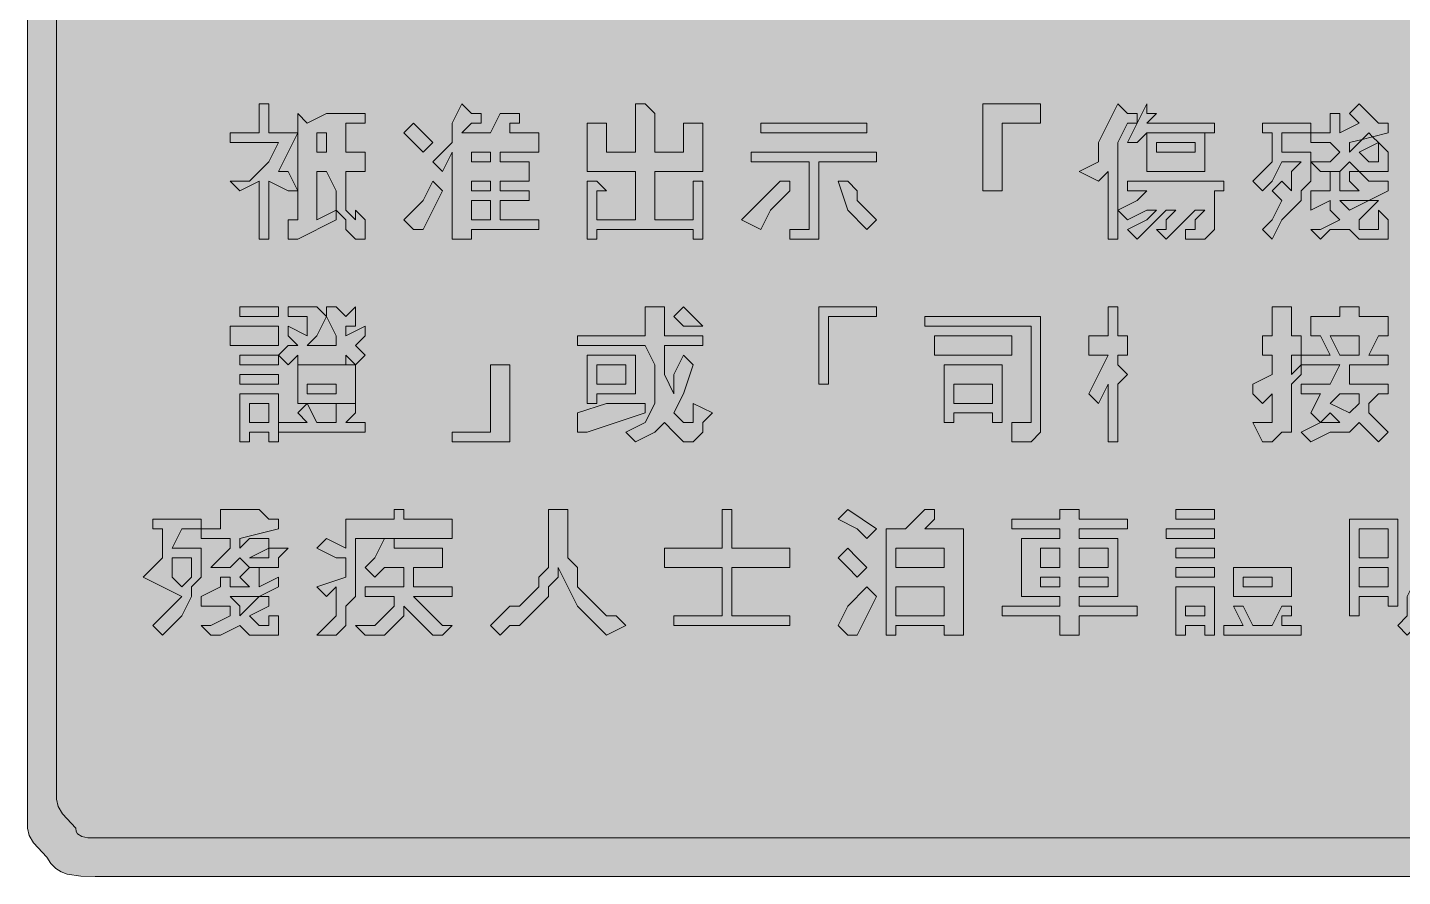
# Model space of a CAD drawing. Header units: metres. Extents: x 123 to 445, y 10 to 260.
# Drawn here: x 122.5 to 293.5, y 10.1 to 115.6 of the extents above; entities that cross this region are included whole.
import ezdxf

# ---------------------------------------------------------------- set-up
doc = ezdxf.new("R2010")
doc.units = ezdxf.units.M
doc.layers.add('FILL_BLACK_000000', color=7, linetype='Continuous', true_color=0x000000)
doc.layers.add('FILL_WHITE_FFFFFF', color=7, linetype='Continuous', true_color=0xffffff)

msp = doc.modelspace()

# ---------------------------------------------------------------- hatches: boundary and pattern name
at = {"layer": 'FILL_BLACK_000000', "true_color": 0x000000}
h = msp.add_hatch(color=7, dxfattribs=at)
h.dxf.hatch_style = 1
h.paths.add_polyline_path([(439.35, 259.68), (440.25, 258.97), (441.15, 258.48), (442.05, 257.99), (442.95, 257.28), (443.66, 256.38), (444.15, 255.48), (444.64, 254.58), (445.35, 253.68), (445.35, 250.08), (445.35, 19.68), (445.31, 17.88), (445.05, 16.08), (444.76, 15.18), (444.34, 14.28), (443.74, 13.38), (442.95, 12.48), (442.05, 11.77), (441.15, 11.28), (440.25, 10.79), (439.35, 10.08), (435.75, 10.08), (130.95, 10.08), (129.17, 10.12), (127.5, 10.38), (126.74, 10.67), (126.06, 11.09), (125.45, 11.69), (124.95, 12.48), (123.3, 14.28), (122.76, 15.18), (122.55, 16.08), (122.55, 19.68), (122.55, 250.08), (122.59, 251.88), (122.85, 253.68), (123.14, 254.58), (123.56, 255.48), (124.16, 256.38), (124.95, 257.28), (125.83, 257.99), (126.6, 258.48), (127.14, 258.97), (127.3, 259.28), (127.35, 259.68), (130.95, 259.68), (435.75, 259.68), (439.35, 259.68)])
h.paths.add_polyline_path([(129.19, 254.64), (128.38, 254.31), (127.65, 253.83), (127.04, 253.18), (126.56, 252.35), (126.26, 251.32), (126.15, 250.08), (126.15, 19.68), (126.36, 18.78), (126.9, 17.88), (128.55, 16.08), (128.6, 15.68), (128.76, 15.39), (129.3, 15.03), (130.07, 14.9), (130.95, 14.88), (435.75, 14.88), (436.65, 14.9), (437.55, 15.03), (438.45, 15.39), (439.35, 16.08), (440.04, 16.98), (440.4, 17.88), (440.53, 18.78), (440.55, 19.68), (440.55, 250.08), (440.55, 252.48), (440.4, 253.08), (440.04, 253.49), (439.75, 253.63), (439.35, 253.68), (438.45, 254.37), (437.55, 254.73), (436.65, 254.86), (435.75, 254.88), (130.95, 254.88), (130.05, 254.82), (129.19, 254.64)], flags=16)
h = msp.add_hatch(color=7, dxfattribs=at)
h.dxf.hatch_style = 1
h.paths.add_polyline_path([(147.75, 102.48), (151.35, 102.48), (151.35, 106.08), (152.55, 106.08), (152.55, 104.88), (152.55, 102.48), (154.95, 102.48), (156.15, 102.48), (154.95, 100.08), (153.75, 97.68), (154.95, 97.68), (156.15, 95.28), (154.95, 95.28), (152.55, 96.48), (152.55, 89.28), (151.35, 89.28), (151.35, 96.48), (148.95, 95.28), (147.75, 96.48), (150.15, 96.48), (151.35, 97.68), (152.55, 98.88), (153.75, 101.28), (147.75, 101.28), (147.75, 102.48)])
h = msp.add_hatch(color=7, dxfattribs=at)
h.dxf.hatch_style = 1
h.paths.add_polyline_path([(176.55, 106.08), (177.75, 104.88), (178.95, 104.88), (178.95, 103.68), (177.75, 103.68), (176.55, 102.48), (180.15, 102.48), (181.35, 104.88), (182.55, 104.88), (183.75, 104.88), (183.75, 103.68), (182.55, 103.68), (182.55, 102.48), (186.15, 102.48), (186.15, 100.08), (181.35, 100.08), (181.35, 98.88), (184.95, 98.88), (184.95, 96.48), (181.35, 96.48), (181.35, 95.28), (184.95, 95.28), (184.95, 94.08), (181.35, 94.08), (181.35, 91.68), (186.15, 91.68), (186.15, 90.48), (177.75, 90.48), (177.75, 89.28), (175.35, 89.28), (175.35, 100.08), (174.15, 97.68), (172.95, 98.88), (174.15, 100.08), (175.35, 101.28), (175.35, 103.68), (176.55, 106.08)])
h.paths.add_polyline_path([(177.75, 95.28), (180.15, 95.28), (180.15, 96.48), (177.75, 96.48), (177.75, 95.28)], flags=16)
h.paths.add_polyline_path([(177.75, 100.08), (177.75, 98.88), (180.15, 98.88), (180.15, 100.08), (177.75, 100.08)], flags=16)
h.paths.add_polyline_path([(180.15, 94.08), (177.75, 94.08), (177.75, 91.68), (180.15, 91.68), (180.15, 94.08)], flags=16)
h = msp.add_hatch(color=7, dxfattribs=at)
h.dxf.hatch_style = 1
h.paths.add_polyline_path([(194.55, 103.68), (194.55, 100.08), (198.15, 100.08), (198.15, 106.08), (199.35, 106.08), (200.55, 104.88), (200.55, 100.08), (204.15, 100.08), (204.15, 103.68), (205.35, 103.68), (206.55, 103.68), (206.55, 97.68), (204.15, 97.68), (200.55, 97.68), (200.55, 91.68), (205.35, 91.68), (205.35, 96.48), (206.55, 96.48), (206.55, 95.28), (206.55, 89.28), (205.35, 89.28), (205.35, 90.48), (193.35, 90.48), (193.35, 89.28), (192.15, 89.28), (192.15, 96.48), (193.35, 96.48), (194.55, 95.28), (193.35, 95.28), (193.35, 91.68), (198.15, 91.68), (198.15, 97.68), (194.55, 97.68), (192.15, 97.68), (192.15, 103.68), (193.35, 103.68), (194.55, 103.68)])
h = msp.add_hatch(color=7, dxfattribs=at)
h.dxf.hatch_style = 1
h.paths.add_polyline_path([(243.75, 95.28), (241.35, 95.28), (241.35, 106.08), (248.55, 106.08), (248.55, 103.68), (243.75, 103.68), (243.75, 95.28)])
h = msp.add_hatch(color=7, dxfattribs=at)
h.dxf.hatch_style = 1
h.paths.add_polyline_path([(255.75, 98.88), (255.75, 101.28), (256.95, 103.68), (258.15, 106.08), (259.35, 104.88), (260.55, 104.88), (260.55, 103.68), (259.35, 103.68), (258.15, 101.28), (258.15, 89.28), (256.95, 89.28), (256.95, 97.68), (255.75, 96.48), (253.35, 97.68), (255.75, 98.88)])
h = msp.add_hatch(color=7, dxfattribs=at)
h.dxf.hatch_style = 1
h.paths.add_polyline_path([(260.55, 103.68), (261.75, 106.08), (261.75, 104.88), (262.95, 104.88), (261.75, 103.68), (270.15, 103.68), (270.15, 102.48), (261.75, 102.48), (260.55, 101.28), (259.35, 101.28), (260.55, 103.68)])
h = msp.add_hatch(color=7, dxfattribs=at)
h.dxf.hatch_style = 1
h.paths.add_polyline_path([(291.75, 98.88), (291.75, 97.68), (290.55, 97.68), (289.35, 97.68), (288.15, 97.68), (286.95, 98.88), (285.75, 97.68), (283.35, 97.68), (282.15, 98.88), (284.55, 98.88), (285.75, 100.08), (284.55, 101.28), (282.15, 101.28), (282.15, 102.48), (284.55, 102.48), (284.55, 103.68), (284.55, 104.88), (285.75, 104.88), (285.75, 103.68), (285.75, 102.48), (288.15, 103.68), (286.95, 104.88), (288.15, 106.08), (289.35, 104.88), (290.55, 103.68), (291.75, 103.68), (291.75, 102.48), (289.83, 102), (290.55, 101.28), (291.75, 100.08), (291.75, 98.88)])
h.paths.add_polyline_path([(289.35, 102.48), (288.55, 101.68), (289.83, 102), (289.35, 102.48)], flags=16)
h.paths.add_polyline_path([(286.95, 101.28), (286.95, 100.08), (288.15, 101.28), (288.55, 101.68), (286.95, 101.28)], flags=16)
h.paths.add_polyline_path([(288.15, 100.08), (289.35, 98.88), (290.55, 98.88), (290.55, 100.08), (290.55, 101.28), (288.15, 100.08)], flags=16)
h = msp.add_hatch(color=7, dxfattribs=at)
h.dxf.hatch_style = 1
h.paths.add_polyline_path([(154.95, 89.28), (154.95, 90.48), (154.95, 91.68), (156.15, 91.68), (156.15, 104.88), (157.35, 103.68), (159.75, 104.88), (163.35, 104.88), (164.55, 104.88), (164.55, 103.68), (163.35, 103.68), (162.15, 103.68), (162.15, 100.08), (164.55, 100.08), (164.55, 97.68), (162.15, 97.68), (162.15, 96.48), (162.15, 95.28), (162.15, 92.88), (163.35, 91.68), (163.35, 92.88), (164.55, 91.68), (164.55, 90.48), (164.55, 89.28), (163.35, 89.28), (162.15, 90.48), (162.15, 91.68), (160.95, 92.88), (160.95, 91.68), (156.15, 89.28), (154.95, 89.28)])
h.paths.add_polyline_path([(160.95, 95.28), (159.75, 97.68), (158.55, 97.68), (158.55, 91.68), (160.95, 92.88), (160.95, 95.28)], flags=16)
h.paths.add_polyline_path([(159.75, 102.48), (158.55, 102.48), (158.55, 100.08), (159.75, 100.08), (159.75, 102.48)], flags=16)
h = msp.add_hatch(color=7, dxfattribs=at)
h.dxf.hatch_style = 1
h.paths.add_polyline_path([(170.55, 101.28), (169.35, 102.48), (170.55, 103.68), (171.75, 102.48), (172.95, 101.28), (171.75, 100.08), (170.55, 101.28)])
h = msp.add_hatch(color=7, dxfattribs=at)
h.dxf.hatch_style = 1
h.paths.add_polyline_path([(226.95, 103.68), (226.95, 102.48), (213.75, 102.48), (213.75, 103.68), (226.95, 103.68)])
h = msp.add_hatch(color=7, dxfattribs=at)
h.dxf.hatch_style = 1
h.paths.add_polyline_path([(282.15, 103.68), (282.15, 102.48), (278.55, 102.48), (278.55, 100.08), (282.15, 100.08), (282.15, 98.88), (282.15, 96.48), (280.95, 95.28), (280.95, 94.08), (278.55, 91.68), (277.35, 89.28), (276.15, 90.48), (277.35, 91.68), (278.55, 94.08), (277.35, 95.28), (278.55, 96.48), (279.75, 95.28), (279.75, 97.68), (280.95, 98.88), (278.55, 98.88), (277.35, 96.48), (276.15, 95.28), (274.95, 96.48), (276.15, 97.68), (277.35, 98.88), (277.35, 101.28), (277.35, 102.48), (276.15, 102.48), (276.15, 103.68), (282.15, 103.68)])
h = msp.add_hatch(color=7, dxfattribs=at)
h.dxf.hatch_style = 1
h.paths.add_polyline_path([(268.95, 97.68), (261.75, 97.68), (261.75, 102.48), (268.95, 102.48), (268.95, 97.68)])
h.paths.add_polyline_path([(267.75, 101.28), (262.95, 101.28), (262.95, 100.08), (267.75, 100.08), (267.75, 101.28)], flags=16)
h = msp.add_hatch(color=7, dxfattribs=at)
h.dxf.hatch_style = 1
h.paths.add_polyline_path([(228.15, 100.08), (228.15, 98.88), (220.95, 98.88), (220.95, 91.68), (220.95, 90.48), (220.95, 89.28), (219.75, 89.28), (218.55, 89.28), (217.35, 89.28), (217.35, 90.48), (218.55, 90.48), (219.75, 90.48), (219.75, 91.68), (219.75, 98.88), (212.55, 98.88), (212.55, 100.08), (228.15, 100.08)])
h = msp.add_hatch(color=7, dxfattribs=at)
h.dxf.hatch_style = 1
h.paths.add_polyline_path([(288.15, 91.68), (288.15, 90.48), (289.35, 90.48), (290.55, 90.48), (290.55, 91.68), (290.55, 92.88), (291.75, 91.68), (291.75, 90.48), (291.75, 89.28), (290.55, 89.28), (289.35, 89.28), (288.15, 89.28), (286.95, 90.48), (284.55, 90.48), (283.35, 89.28), (282.15, 90.48), (283.35, 90.48), (285.75, 91.68), (284.55, 92.88), (284.55, 94.08), (282.15, 92.88), (282.15, 95.28), (284.55, 95.28), (284.55, 97.68), (285.75, 97.68), (285.75, 96.48), (285.75, 95.28), (288.15, 95.28), (286.95, 96.48), (286.95, 97.68), (288.15, 97.68), (289.35, 96.48), (291.75, 96.48), (291.75, 95.28), (289.35, 94.08), (290.55, 94.08), (288.15, 91.68)])
h.paths.add_polyline_path([(285.75, 94.08), (286.95, 92.88), (289.35, 94.08), (285.75, 94.08)], flags=16)
h = msp.add_hatch(color=7, dxfattribs=at)
h.dxf.hatch_style = 1
h.paths.add_polyline_path([(171.75, 94.08), (172.95, 96.48), (174.15, 95.28), (172.95, 92.88), (171.75, 90.48), (170.55, 90.48), (169.35, 91.68), (171.75, 94.08)])
h = msp.add_hatch(color=7, dxfattribs=at)
h.dxf.hatch_style = 1
h.paths.add_polyline_path([(217.35, 95.28), (214.95, 92.88), (213.75, 90.48), (211.35, 91.68), (212.55, 92.88), (213.75, 94.08), (214.95, 95.28), (216.15, 96.48), (217.35, 96.48), (217.35, 95.28)])
h = msp.add_hatch(color=7, dxfattribs=at)
h.dxf.hatch_style = 1
h.paths.add_polyline_path([(225.75, 95.28), (225.75, 94.08), (226.95, 92.88), (228.15, 91.68), (226.95, 90.48), (224.55, 92.88), (223.35, 96.48), (224.55, 96.48), (225.75, 95.28)])
h = msp.add_hatch(color=7, dxfattribs=at)
h.dxf.hatch_style = 1
h.paths.add_polyline_path([(270.15, 90.48), (268.95, 89.28), (267.75, 89.28), (266.55, 89.28), (266.55, 90.48), (267.75, 90.48), (267.75, 91.68), (268.95, 92.88), (267.75, 92.88), (266.55, 91.68), (265.35, 90.48), (264.15, 89.28), (262.95, 90.48), (264.15, 90.48), (264.15, 91.68), (265.35, 92.88), (264.15, 92.88), (262.95, 91.68), (261.75, 90.48), (260.55, 89.28), (259.35, 90.48), (261.75, 91.68), (262.95, 92.88), (261.75, 92.88), (259.35, 91.68), (258.15, 92.88), (260.55, 94.08), (261.75, 95.28), (259.35, 95.28), (259.35, 96.48), (271.35, 96.48), (271.35, 95.28), (270.15, 95.28), (270.15, 91.68), (270.15, 90.48)])
h = msp.add_hatch(color=7, dxfattribs=at)
h.dxf.hatch_style = 1
h.paths.add_polyline_path([(153.75, 80.88), (153.75, 79.68), (148.95, 79.68), (148.95, 80.88), (153.75, 80.88)])
h = msp.add_hatch(color=7, dxfattribs=at)
h.dxf.hatch_style = 1
h.paths.add_polyline_path([(160.95, 80.88), (162.15, 79.68), (163.35, 80.88), (163.35, 79.68), (163.35, 78.48), (162.15, 78.48), (162.15, 77.28), (164.55, 78.48), (164.55, 77.28), (163.35, 76.08), (164.55, 74.88), (163.35, 73.68), (162.15, 74.88), (162.15, 73.68), (156.15, 73.68), (156.15, 74.88), (154.95, 73.68), (153.75, 74.88), (154.95, 76.08), (156.15, 76.08), (154.95, 77.28), (154.95, 78.48), (157.35, 77.28), (157.35, 79.68), (154.95, 79.68), (154.95, 80.88), (158.55, 80.88), (159.75, 79.68), (159.75, 80.88), (160.95, 80.88)])
h.paths.add_polyline_path([(158.55, 77.28), (157.35, 76.08), (160.95, 76.08), (160.95, 77.28), (159.75, 79.68), (158.55, 77.28)], flags=16)
h = msp.add_hatch(color=7, dxfattribs=at)
h.dxf.hatch_style = 1
h.paths.add_polyline_path([(202.95, 67.68), (204.15, 66.48), (205.35, 66.48), (205.35, 67.68), (205.35, 68.88), (207.75, 67.68), (206.55, 66.48), (206.55, 65.28), (205.35, 64.08), (204.15, 64.08), (202.95, 65.28), (201.75, 66.48), (200.55, 65.28), (198.15, 64.08), (196.95, 65.28), (199.35, 66.48), (200.55, 68.88), (200.55, 70.08), (200.55, 71.28), (200.55, 73.68), (199.35, 76.08), (190.95, 76.08), (190.95, 77.28), (199.35, 77.28), (199.35, 80.88), (201.75, 80.88), (201.75, 79.68), (201.75, 77.28), (206.55, 77.28), (206.55, 76.08), (201.75, 76.08), (201.75, 72.48), (202.95, 70.08), (202.95, 72.48), (204.15, 74.88), (205.35, 73.68), (204.15, 70.08), (202.95, 67.68)])
h = msp.add_hatch(color=7, dxfattribs=at)
h.dxf.hatch_style = 1
h.paths.add_polyline_path([(205.35, 79.68), (206.55, 78.48), (205.35, 78.48), (204.15, 78.48), (202.95, 79.68), (204.15, 80.88), (205.35, 79.68)])
h = msp.add_hatch(color=7, dxfattribs=at)
h.dxf.hatch_style = 1
h.paths.add_polyline_path([(222.15, 71.28), (220.95, 71.28), (220.95, 80.88), (228.15, 80.88), (228.15, 79.68), (222.15, 79.68), (222.15, 71.28)])
h = msp.add_hatch(color=7, dxfattribs=at)
h.dxf.hatch_style = 1
h.paths.add_polyline_path([(256.95, 64.08), (256.95, 71.28), (255.75, 68.88), (254.55, 70.08), (255.75, 72.48), (256.95, 74.88), (254.55, 74.88), (254.55, 77.28), (256.95, 77.28), (256.95, 80.88), (258.15, 80.88), (258.15, 79.68), (258.15, 77.28), (259.35, 77.28), (259.35, 74.88), (258.15, 74.88), (258.15, 73.68), (259.35, 72.48), (258.15, 71.28), (258.15, 64.08), (256.95, 64.08)])
h = msp.add_hatch(color=7, dxfattribs=at)
h.dxf.hatch_style = 1
h.paths.add_polyline_path([(277.35, 77.28), (277.35, 80.88), (278.55, 80.88), (279.75, 80.88), (279.75, 79.68), (279.75, 77.28), (280.95, 77.28), (280.95, 74.88), (279.75, 74.88), (279.75, 72.48), (280.95, 73.68), (280.95, 72.48), (279.75, 71.28), (279.75, 66.48), (279.75, 65.28), (278.55, 65.28), (277.35, 64.08), (276.15, 64.08), (274.95, 66.48), (276.15, 66.48), (277.35, 66.48), (277.35, 70.08), (276.15, 68.88), (274.95, 70.08), (274.95, 71.28), (277.35, 72.48), (277.35, 74.88), (276.15, 74.88), (276.15, 77.28), (277.35, 77.28)])
h = msp.add_hatch(color=7, dxfattribs=at)
h.dxf.hatch_style = 1
h.paths.add_polyline_path([(284.55, 71.28), (285.75, 73.68), (280.95, 73.68), (280.95, 74.88), (284.55, 74.88), (283.35, 77.28), (282.15, 77.28), (282.15, 79.68), (285.75, 79.68), (285.75, 80.88), (288.15, 80.88), (288.15, 79.68), (291.75, 79.68), (291.75, 77.28), (290.55, 77.28), (289.35, 74.88), (291.75, 74.88), (291.75, 73.68), (286.95, 73.68), (286.95, 72.48), (286.95, 71.28), (291.75, 71.28), (291.75, 70.08), (290.55, 70.08), (289.35, 68.88), (289.35, 67.68), (290.55, 66.48), (291.75, 65.28), (290.55, 64.08), (289.35, 65.28), (288.15, 66.48), (286.95, 65.28), (285.75, 65.28), (284.55, 65.28), (282.15, 64.08), (280.95, 65.28), (283.35, 66.48), (282.15, 67.68), (283.35, 70.08), (280.95, 70.08), (280.95, 71.28), (284.55, 71.28)])
h.paths.add_polyline_path([(285.75, 66.48), (284.55, 67.68), (283.35, 66.48), (285.75, 66.48)], flags=16)
h.paths.add_polyline_path([(288.15, 70.08), (285.75, 70.08), (284.55, 68.88), (286.95, 67.68), (288.15, 68.88), (288.15, 70.08)], flags=16)
h.paths.add_polyline_path([(284.55, 77.28), (285.75, 74.88), (288.15, 74.88), (288.15, 77.28), (284.55, 77.28)], flags=16)
h = msp.add_hatch(color=7, dxfattribs=at)
h.dxf.hatch_style = 1
h.paths.add_polyline_path([(248.55, 79.68), (248.55, 66.48), (248.55, 65.28), (247.35, 64.08), (246.15, 64.08), (244.95, 64.08), (244.95, 66.48), (246.15, 66.48), (247.35, 66.48), (247.35, 67.68), (247.35, 78.48), (234.15, 78.48), (234.15, 79.68), (248.55, 79.68)])
h = msp.add_hatch(color=7, dxfattribs=at)
h.dxf.hatch_style = 1
h.paths.add_polyline_path([(153.75, 78.48), (153.75, 76.08), (147.75, 76.08), (147.75, 78.48), (153.75, 78.48)])
h = msp.add_hatch(color=7, dxfattribs=at)
h.dxf.hatch_style = 1
h.paths.add_polyline_path([(244.95, 77.28), (244.95, 74.88), (235.35, 74.88), (235.35, 77.28), (244.95, 77.28)])
h = msp.add_hatch(color=7, dxfattribs=at)
h.dxf.hatch_style = 1
h.paths.add_polyline_path([(153.75, 74.88), (153.75, 73.68), (148.95, 73.68), (148.95, 74.88), (153.75, 74.88)])
h = msp.add_hatch(color=7, dxfattribs=at)
h.dxf.hatch_style = 1
h.paths.add_polyline_path([(163.35, 68.88), (156.15, 68.88), (156.15, 73.68), (163.35, 73.68), (163.35, 68.88)])
h.paths.add_polyline_path([(160.95, 71.28), (157.35, 71.28), (157.35, 70.08), (160.95, 70.08), (160.95, 71.28)], flags=16)
h = msp.add_hatch(color=7, dxfattribs=at)
h.dxf.hatch_style = 1
h.paths.add_polyline_path([(182.55, 73.68), (182.55, 64.08), (175.35, 64.08), (175.35, 65.28), (180.15, 65.28), (180.15, 73.68), (182.55, 73.68)])
h = msp.add_hatch(color=7, dxfattribs=at)
h.dxf.hatch_style = 1
h.paths.add_polyline_path([(198.15, 70.08), (193.35, 70.08), (193.35, 68.88), (192.15, 68.88), (192.15, 74.88), (198.15, 74.88), (198.15, 70.08)])
h.paths.add_polyline_path([(196.95, 73.68), (193.35, 73.68), (193.35, 71.28), (196.95, 71.28), (196.95, 73.68)], flags=16)
h = msp.add_hatch(color=7, dxfattribs=at)
h.dxf.hatch_style = 1
h.paths.add_polyline_path([(243.75, 66.48), (242.55, 66.48), (242.55, 67.68), (237.75, 67.68), (237.75, 66.48), (236.55, 66.48), (236.55, 73.68), (243.75, 73.68), (243.75, 66.48)])
h.paths.add_polyline_path([(242.55, 71.28), (237.75, 71.28), (237.75, 68.88), (242.55, 68.88), (242.55, 71.28)], flags=16)
h = msp.add_hatch(color=7, dxfattribs=at)
h.dxf.hatch_style = 1
h.paths.add_polyline_path([(153.75, 72.48), (153.75, 71.28), (148.95, 71.28), (148.95, 72.48), (153.75, 72.48)])
h = msp.add_hatch(color=7, dxfattribs=at)
h.dxf.hatch_style = 1
h.paths.add_polyline_path([(153.75, 64.08), (152.55, 64.08), (152.55, 65.28), (150.15, 65.28), (150.15, 64.08), (148.95, 64.08), (148.95, 70.08), (153.75, 70.08), (153.75, 64.08)])
h.paths.add_polyline_path([(152.55, 68.88), (150.15, 68.88), (150.15, 66.48), (152.55, 66.48), (152.55, 68.88)], flags=16)
h = msp.add_hatch(color=7, dxfattribs=at)
h.dxf.hatch_style = 1
h.paths.add_polyline_path([(158.55, 66.48), (160.95, 66.48), (160.95, 68.88), (163.35, 68.88), (163.35, 67.68), (162.15, 66.48), (164.55, 66.48), (164.55, 65.28), (153.75, 65.28), (153.75, 66.48), (157.35, 66.48), (156.15, 67.68), (157.35, 68.88), (158.55, 66.48)])
h = msp.add_hatch(color=7, dxfattribs=at)
h.dxf.hatch_style = 1
h.paths.add_polyline_path([(194.55, 68.88), (199.35, 68.88), (199.35, 67.68), (192.15, 65.28), (190.95, 65.28), (190.95, 66.48), (190.95, 67.68), (194.55, 68.88)])
h = msp.add_hatch(color=7, dxfattribs=at)
h.dxf.hatch_style = 1
h.paths.add_polyline_path([(153.75, 48.48), (152.55, 48.48), (151.35, 48.48), (150.15, 48.48), (148.95, 49.68), (147.75, 48.48), (145.35, 48.48), (146.55, 49.68), (147.75, 50.88), (147.75, 52.08), (144.15, 52.08), (144.15, 53.28), (146.55, 53.28), (146.55, 54.48), (146.55, 55.68), (147.75, 55.68), (148.95, 55.68), (150.15, 55.68), (151.35, 55.68), (152.55, 54.48), (153.75, 54.48), (153.75, 53.28), (148.95, 52.08), (148.95, 50.88), (150.15, 52.08), (151.35, 52.08), (152.55, 52.08), (152.55, 50.88), (154.95, 50.88), (153.75, 49.68), (153.75, 48.48)])
h.paths.add_polyline_path([(150.15, 49.68), (152.55, 49.68), (152.55, 50.88), (150.15, 49.68)], flags=16)
h = msp.add_hatch(color=7, dxfattribs=at)
h.dxf.hatch_style = 1
h.paths.add_polyline_path([(175.35, 54.48), (175.35, 52.08), (163.35, 52.08), (163.35, 47.28), (163.35, 44.88), (162.15, 43.68), (162.15, 41.28), (160.95, 40.08), (158.55, 40.08), (159.75, 41.28), (160.95, 42.48), (160.95, 43.68), (160.95, 46.08), (159.75, 44.88), (158.55, 46.08), (162.15, 47.28), (162.15, 49.68), (160.95, 49.68), (158.55, 50.88), (159.75, 52.08), (162.15, 50.88), (162.15, 54.48), (168.15, 54.48), (168.15, 55.68), (169.35, 55.68), (169.35, 54.48), (175.35, 54.48)])
h = msp.add_hatch(color=7, dxfattribs=at)
h.dxf.hatch_style = 1
h.paths.add_polyline_path([(189.75, 54.48), (189.75, 53.28), (189.75, 50.88), (189.75, 49.68), (190.95, 48.48), (190.95, 46.08), (192.15, 44.88), (193.35, 43.68), (194.55, 42.48), (195.75, 42.48), (196.95, 41.28), (194.55, 40.08), (193.35, 41.28), (190.95, 43.68), (189.75, 46.08), (188.55, 48.48), (188.55, 47.28), (187.35, 46.08), (187.35, 44.88), (186.15, 43.68), (184.95, 42.48), (183.75, 41.28), (182.55, 41.28), (181.35, 40.08), (180.15, 41.28), (181.35, 42.48), (182.55, 43.68), (183.75, 43.68), (184.95, 44.88), (186.15, 46.08), (186.15, 47.28), (187.35, 48.48), (187.35, 49.68), (187.35, 52.08), (187.35, 55.68), (189.75, 55.68), (189.75, 54.48)])
h = msp.add_hatch(color=7, dxfattribs=at)
h.dxf.hatch_style = 1
h.paths.add_polyline_path([(217.35, 50.88), (217.35, 48.48), (210.15, 48.48), (210.15, 42.48), (217.35, 42.48), (217.35, 41.28), (202.95, 41.28), (202.95, 42.48), (208.95, 42.48), (208.95, 48.48), (201.75, 48.48), (201.75, 50.88), (208.95, 50.88), (208.95, 55.68), (210.15, 55.68), (210.15, 50.88), (217.35, 50.88)])
h = msp.add_hatch(color=7, dxfattribs=at)
h.dxf.hatch_style = 1
h.paths.add_polyline_path([(228.15, 53.28), (226.95, 52.08), (225.75, 53.28), (223.35, 54.48), (224.55, 55.68), (228.15, 53.28)])
h = msp.add_hatch(color=7, dxfattribs=at)
h.dxf.hatch_style = 1
h.paths.add_polyline_path([(235.35, 54.48), (234.15, 53.28), (238.95, 53.28), (238.95, 40.08), (236.55, 40.08), (236.55, 41.28), (230.55, 41.28), (230.55, 40.08), (229.35, 40.08), (229.35, 53.28), (231.75, 53.28), (234.15, 55.68), (235.35, 55.68), (235.35, 54.48)])
h.paths.add_polyline_path([(230.55, 50.88), (230.55, 48.48), (236.55, 48.48), (236.55, 50.88), (230.55, 50.88)], flags=16)
h.paths.add_polyline_path([(236.55, 46.08), (230.55, 46.08), (230.55, 42.48), (236.55, 42.48), (236.55, 46.08)], flags=16)
h = msp.add_hatch(color=7, dxfattribs=at)
h.dxf.hatch_style = 1
h.paths.add_polyline_path([(259.35, 54.48), (259.35, 53.28), (253.35, 53.28), (253.35, 52.08), (258.15, 52.08), (258.15, 44.88), (253.35, 44.88), (253.35, 43.68), (260.55, 43.68), (260.55, 42.48), (253.35, 42.48), (253.35, 40.08), (250.95, 40.08), (250.95, 42.48), (243.75, 42.48), (243.75, 43.68), (250.95, 43.68), (250.95, 44.88), (246.15, 44.88), (246.15, 52.08), (250.95, 52.08), (250.95, 53.28), (244.95, 53.28), (244.95, 54.48), (250.95, 54.48), (250.95, 55.68), (253.35, 55.68), (253.35, 54.48), (259.35, 54.48)])
h.paths.add_polyline_path([(250.95, 48.48), (250.95, 50.88), (248.55, 50.88), (248.55, 48.48), (250.95, 48.48)], flags=16)
h.paths.add_polyline_path([(248.55, 46.08), (250.95, 46.08), (250.95, 47.28), (248.55, 47.28), (248.55, 46.08)], flags=16)
h.paths.add_polyline_path([(253.35, 50.88), (253.35, 48.48), (256.95, 48.48), (256.95, 50.88), (253.35, 50.88)], flags=16)
h.paths.add_polyline_path([(256.95, 47.28), (253.35, 47.28), (253.35, 46.08), (256.95, 46.08), (256.95, 47.28)], flags=16)
h = msp.add_hatch(color=7, dxfattribs=at)
h.dxf.hatch_style = 1
h.paths.add_polyline_path([(270.15, 55.68), (270.15, 54.48), (265.35, 54.48), (265.35, 55.68), (270.15, 55.68)])
h = msp.add_hatch(color=7, dxfattribs=at)
h.dxf.hatch_style = 1
h.paths.add_polyline_path([(302.55, 41.28), (302.55, 40.08), (301.35, 40.08), (300.15, 40.08), (298.95, 40.08), (297.75, 41.28), (300.15, 41.28), (300.15, 42.48), (300.15, 44.88), (296.55, 44.88), (296.55, 43.68), (295.35, 42.48), (295.35, 41.28), (294.15, 40.08), (292.95, 41.28), (294.15, 42.48), (294.15, 43.68), (294.15, 44.88), (295.35, 47.28), (295.35, 55.68), (302.55, 55.68), (302.55, 42.48), (302.55, 41.28)])
h.paths.add_polyline_path([(296.55, 54.48), (296.55, 50.88), (300.15, 50.88), (300.15, 54.48), (296.55, 54.48)], flags=16)
h.paths.add_polyline_path([(300.15, 49.68), (296.55, 49.68), (296.55, 46.08), (300.15, 46.08), (300.15, 49.68)], flags=16)
h = msp.add_hatch(color=7, dxfattribs=at)
h.dxf.hatch_style = 1
h.paths.add_polyline_path([(138.15, 48.48), (139.35, 49.68), (139.35, 50.88), (139.35, 53.28), (138.15, 53.28), (138.15, 54.48), (144.15, 54.48), (144.15, 53.28), (141.75, 53.28), (140.55, 50.88), (144.15, 50.88), (144.15, 48.48), (144.15, 47.28), (142.95, 46.08), (142.95, 44.88), (141.75, 42.48), (139.35, 40.08), (138.15, 41.28), (139.35, 42.48), (141.75, 44.88), (139.35, 46.08), (136.95, 47.28), (138.15, 48.48)])
h.paths.add_polyline_path([(142.95, 47.28), (142.95, 49.68), (140.55, 49.68), (140.55, 47.28), (141.75, 46.08), (142.95, 47.28)], flags=16)
h = msp.add_hatch(color=7, dxfattribs=at)
h.dxf.hatch_style = 1
h.paths.add_polyline_path([(270.15, 53.28), (270.15, 52.08), (264.15, 52.08), (264.15, 53.28), (270.15, 53.28)])
h = msp.add_hatch(color=7, dxfattribs=at)
h.dxf.hatch_style = 1
h.paths.add_polyline_path([(291.75, 43.68), (291.75, 44.88), (288.15, 44.88), (288.15, 42.48), (286.95, 42.48), (286.95, 54.48), (292.95, 54.48), (292.95, 43.68), (291.75, 43.68)])
h.paths.add_polyline_path([(288.15, 53.28), (288.15, 49.68), (291.75, 49.68), (291.75, 53.28), (288.15, 53.28)], flags=16)
h.paths.add_polyline_path([(291.75, 48.48), (288.15, 48.48), (288.15, 46.08), (291.75, 46.08), (291.75, 48.48)], flags=16)
h = msp.add_hatch(color=7, dxfattribs=at)
h.dxf.hatch_style = 1
h.paths.add_polyline_path([(174.15, 48.48), (170.55, 48.48), (170.55, 46.08), (175.35, 46.08), (175.35, 44.88), (170.55, 44.88), (171.75, 43.68), (172.95, 42.48), (174.15, 41.28), (175.35, 41.28), (174.15, 40.08), (172.95, 40.08), (171.75, 41.28), (170.55, 42.48), (169.35, 43.68), (169.35, 42.48), (168.15, 41.28), (166.95, 40.08), (164.55, 40.08), (163.35, 41.28), (165.75, 41.28), (166.95, 42.48), (168.15, 43.68), (168.15, 44.88), (164.55, 44.88), (164.55, 46.08), (169.35, 46.08), (169.35, 48.48), (166.95, 48.48), (165.75, 47.28), (164.55, 48.48), (165.75, 49.68), (166.95, 52.08), (168.15, 52.08), (168.15, 50.88), (174.15, 50.88), (174.15, 48.48)])
h = msp.add_hatch(color=7, dxfattribs=at)
h.dxf.hatch_style = 1
h.paths.add_polyline_path([(225.75, 49.68), (226.95, 48.48), (225.75, 47.28), (224.55, 48.48), (223.35, 49.68), (224.55, 50.88), (225.75, 49.68)])
h = msp.add_hatch(color=7, dxfattribs=at)
h.dxf.hatch_style = 1
h.paths.add_polyline_path([(270.15, 50.88), (270.15, 49.68), (265.35, 49.68), (265.35, 50.88), (270.15, 50.88)])
h = msp.add_hatch(color=7, dxfattribs=at)
h.dxf.hatch_style = 1
h.paths.add_polyline_path([(152.55, 43.68), (150.15, 42.48), (151.35, 41.28), (152.55, 41.28), (152.55, 42.48), (153.75, 42.48), (153.75, 41.28), (153.75, 40.08), (152.55, 40.08), (151.35, 40.08), (150.15, 40.08), (148.95, 41.28), (146.55, 40.08), (145.35, 40.08), (144.15, 41.28), (145.35, 41.28), (147.75, 42.48), (147.75, 43.68), (146.55, 43.68), (144.15, 43.68), (144.15, 44.88), (146.55, 46.08), (146.55, 47.28), (147.75, 47.28), (147.75, 46.08), (150.15, 46.08), (148.95, 47.28), (150.15, 48.48), (151.35, 48.48), (151.35, 47.28), (151.35, 46.08), (153.75, 47.28), (153.75, 46.08), (151.35, 44.88), (152.55, 44.88), (152.55, 43.68)])
h.paths.add_polyline_path([(147.75, 44.88), (148.95, 43.68), (148.95, 42.48), (151.35, 44.88), (147.75, 44.88)], flags=16)
h = msp.add_hatch(color=7, dxfattribs=at)
h.dxf.hatch_style = 1
h.paths.add_polyline_path([(270.15, 48.48), (270.15, 47.28), (265.35, 47.28), (265.35, 48.48), (270.15, 48.48)])
h = msp.add_hatch(color=7, dxfattribs=at)
h.dxf.hatch_style = 1
h.paths.add_polyline_path([(279.75, 44.88), (272.55, 44.88), (272.55, 48.48), (279.75, 48.48), (279.75, 44.88)])
h.paths.add_polyline_path([(277.35, 47.28), (273.75, 47.28), (273.75, 46.08), (277.35, 46.08), (277.35, 47.28)], flags=16)
h = msp.add_hatch(color=7, dxfattribs=at)
h.dxf.hatch_style = 1
h.paths.add_polyline_path([(225.75, 40.08), (224.55, 40.08), (223.35, 41.28), (224.55, 43.68), (226.95, 46.08), (228.15, 44.88), (225.75, 40.08)])
h = msp.add_hatch(color=7, dxfattribs=at)
h.dxf.hatch_style = 1
h.paths.add_polyline_path([(270.15, 40.08), (268.95, 40.08), (268.95, 41.28), (266.55, 41.28), (266.55, 40.08), (265.35, 40.08), (265.35, 46.08), (270.15, 46.08), (270.15, 40.08)])
h.paths.add_polyline_path([(268.95, 43.68), (266.55, 43.68), (266.55, 42.48), (268.95, 42.48), (268.95, 43.68)], flags=16)
h = msp.add_hatch(color=7, dxfattribs=at)
h.dxf.hatch_style = 1
h.paths.add_polyline_path([(274.95, 41.28), (277.35, 41.28), (278.55, 43.68), (279.75, 43.68), (279.75, 42.48), (278.55, 42.48), (278.55, 41.28), (280.95, 41.28), (280.95, 40.08), (271.35, 40.08), (271.35, 41.28), (273.75, 41.28), (272.55, 43.68), (273.75, 43.68), (274.95, 41.28)])
at = {"layer": 'FILL_WHITE_FFFFFF', "true_color": 0xffffff}
h = msp.add_hatch(color=7, dxfattribs=at)
h.dxf.hatch_style = 1
h.paths.add_polyline_path([(435.75, 254.88), (438.15, 254.88), (439.35, 253.68), (439.75, 253.63), (440.04, 253.49), (440.4, 253.08), (440.55, 252.48), (440.55, 250.08), (440.55, 19.68), (440.53, 18.78), (440.4, 17.88), (440.04, 16.98), (439.35, 16.08), (438.45, 15.39), (437.55, 15.03), (436.65, 14.9), (435.75, 14.88), (130.95, 14.88), (130.07, 14.9), (129.3, 15.03), (128.76, 15.39), (128.6, 15.68), (128.55, 16.08), (126.9, 17.88), (126.36, 18.78), (126.15, 19.68), (126.15, 250.08), (126.36, 250.98), (126.9, 251.88), (128.55, 253.68), (128.6, 254.08), (128.76, 254.37), (129.3, 254.73), (130.07, 254.86), (130.95, 254.88), (435.75, 254.88)])

# ---------------------------------------------------------------- linework, layer by layer
at = {"layer": 'FILL_BLACK_000000', "lineweight": 0, "true_color": 0x000000}
for points in [[(435.75, 254.88), (130.95, 254.88), (130.05, 254.82), (129.19, 254.64), (128.38, 254.31), (127.65, 253.83), (127.04, 253.18), (126.56, 252.35), (126.26, 251.32), (126.15, 250.08), (126.15, 19.68), (126.36, 18.78), (126.9, 17.88), (128.55, 16.08), (128.6, 15.68), (128.76, 15.39), (129.3, 15.03), (130.07, 14.9), (130.95, 14.88), (435.75, 14.88)], [(435.75, 10.08), (130.95, 10.08), (129.17, 10.12), (127.5, 10.38), (126.74, 10.67), (126.06, 11.09), (125.45, 11.69), (124.95, 12.48), (123.3, 14.28), (122.76, 15.18), (122.55, 16.08), (122.55, 19.68), (122.55, 250.08)]]:
    msp.add_lwpolyline(points, dxfattribs=at)
for points in [[(147.75, 102.48), (151.35, 102.48), (151.35, 106.08), (152.55, 106.08), (152.55, 104.88), (152.55, 102.48), (154.95, 102.48), (156.15, 102.48), (154.95, 100.08), (153.75, 97.68), (154.95, 97.68), (156.15, 95.28), (154.95, 95.28), (152.55, 96.48), (152.55, 89.28), (151.35, 89.28), (151.35, 96.48), (148.95, 95.28), (147.75, 96.48), (150.15, 96.48), (151.35, 97.68), (152.55, 98.88), (153.75, 101.28), (147.75, 101.28)], [(176.55, 106.08), (177.75, 104.88), (178.95, 104.88), (178.95, 103.68), (177.75, 103.68), (176.55, 102.48), (180.15, 102.48), (181.35, 104.88), (182.55, 104.88), (183.75, 104.88), (183.75, 103.68), (182.55, 103.68), (182.55, 102.48), (186.15, 102.48), (186.15, 100.08), (181.35, 100.08), (181.35, 98.88), (184.95, 98.88), (184.95, 96.48), (181.35, 96.48), (181.35, 95.28), (184.95, 95.28), (184.95, 94.08), (181.35, 94.08), (181.35, 91.68), (186.15, 91.68), (186.15, 90.48), (177.75, 90.48), (177.75, 89.28), (175.35, 89.28), (175.35, 100.08), (174.15, 97.68), (172.95, 98.88), (174.15, 100.08), (175.35, 101.28), (175.35, 103.68)], [(194.55, 103.68), (194.55, 100.08), (198.15, 100.08), (198.15, 106.08), (199.35, 106.08), (200.55, 104.88), (200.55, 100.08), (204.15, 100.08), (204.15, 103.68), (205.35, 103.68), (206.55, 103.68), (206.55, 97.68), (204.15, 97.68), (200.55, 97.68), (200.55, 91.68), (205.35, 91.68), (205.35, 96.48), (206.55, 96.48), (206.55, 95.28), (206.55, 89.28), (205.35, 89.28), (205.35, 90.48), (193.35, 90.48), (193.35, 89.28), (192.15, 89.28), (192.15, 96.48), (193.35, 96.48), (194.55, 95.28), (193.35, 95.28), (193.35, 91.68), (198.15, 91.68), (198.15, 97.68), (194.55, 97.68), (192.15, 97.68), (192.15, 103.68), (193.35, 103.68)], [(243.75, 95.28), (241.35, 95.28), (241.35, 106.08), (248.55, 106.08), (248.55, 103.68), (243.75, 103.68)], [(255.75, 98.88), (255.75, 101.28), (256.95, 103.68), (258.15, 106.08), (259.35, 104.88), (260.55, 104.88), (260.55, 103.68), (259.35, 103.68), (258.15, 101.28), (258.15, 89.28), (256.95, 89.28), (256.95, 97.68), (255.75, 96.48), (253.35, 97.68)], [(260.55, 103.68), (261.75, 106.08), (261.75, 104.88), (262.95, 104.88), (261.75, 103.68), (270.15, 103.68), (270.15, 102.48), (261.75, 102.48), (260.55, 101.28), (259.35, 101.28)], [(291.75, 98.88), (291.75, 97.68), (290.55, 97.68), (289.35, 97.68), (288.15, 97.68), (286.95, 98.88), (285.75, 97.68), (283.35, 97.68), (282.15, 98.88), (284.55, 98.88), (285.75, 100.08), (284.55, 101.28), (282.15, 101.28), (282.15, 102.48), (284.55, 102.48), (284.55, 103.68), (284.55, 104.88), (285.75, 104.88), (285.75, 103.68), (285.75, 102.48), (288.15, 103.68), (286.95, 104.88), (288.15, 106.08), (289.35, 104.88), (290.55, 103.68), (291.75, 103.68), (291.75, 102.48), (289.83, 102), (290.55, 101.28), (291.75, 100.08)], [(154.95, 89.28), (154.95, 90.48), (154.95, 91.68), (156.15, 91.68), (156.15, 104.88), (157.35, 103.68), (159.75, 104.88), (163.35, 104.88), (164.55, 104.88), (164.55, 103.68), (163.35, 103.68), (162.15, 103.68), (162.15, 100.08), (164.55, 100.08), (164.55, 97.68), (162.15, 97.68), (162.15, 96.48), (162.15, 95.28), (162.15, 92.88), (163.35, 91.68), (163.35, 92.88), (164.55, 91.68), (164.55, 90.48), (164.55, 89.28), (163.35, 89.28), (162.15, 90.48), (162.15, 91.68), (160.95, 92.88), (160.95, 91.68), (156.15, 89.28)], [(170.55, 101.28), (169.35, 102.48), (170.55, 103.68), (171.75, 102.48), (172.95, 101.28), (171.75, 100.08)], [(226.95, 103.68), (226.95, 102.48), (213.75, 102.48), (213.75, 103.68)], [(282.15, 103.68), (282.15, 102.48), (278.55, 102.48), (278.55, 100.08), (282.15, 100.08), (282.15, 98.88), (282.15, 96.48), (280.95, 95.28), (280.95, 94.08), (278.55, 91.68), (277.35, 89.28), (276.15, 90.48), (277.35, 91.68), (278.55, 94.08), (277.35, 95.28), (278.55, 96.48), (279.75, 95.28), (279.75, 97.68), (280.95, 98.88), (278.55, 98.88), (277.35, 96.48), (276.15, 95.28), (274.95, 96.48), (276.15, 97.68), (277.35, 98.88), (277.35, 101.28), (277.35, 102.48), (276.15, 102.48), (276.15, 103.68)], [(159.75, 102.48), (158.55, 102.48), (158.55, 100.08), (159.75, 100.08)], [(268.95, 97.68), (261.75, 97.68), (261.75, 102.48), (268.95, 102.48)], [(267.75, 101.28), (262.95, 101.28), (262.95, 100.08), (267.75, 100.08)], [(286.95, 101.28), (286.95, 100.08), (288.15, 101.28), (288.55, 101.68)], [(288.15, 100.08), (289.35, 98.88), (290.55, 98.88), (290.55, 100.08), (290.55, 101.28)], [(289.35, 102.48), (288.55, 101.68), (289.83, 102)], [(177.75, 100.08), (177.75, 98.88), (180.15, 98.88), (180.15, 100.08)], [(228.15, 100.08), (228.15, 98.88), (220.95, 98.88), (220.95, 91.68), (220.95, 90.48), (220.95, 89.28), (219.75, 89.28), (218.55, 89.28), (217.35, 89.28), (217.35, 90.48), (218.55, 90.48), (219.75, 90.48), (219.75, 91.68), (219.75, 98.88), (212.55, 98.88), (212.55, 100.08)], [(160.95, 95.28), (159.75, 97.68), (158.55, 97.68), (158.55, 91.68), (160.95, 92.88)], [(288.15, 91.68), (288.15, 90.48), (289.35, 90.48), (290.55, 90.48), (290.55, 91.68), (290.55, 92.88), (291.75, 91.68), (291.75, 90.48), (291.75, 89.28), (290.55, 89.28), (289.35, 89.28), (288.15, 89.28), (286.95, 90.48), (284.55, 90.48), (283.35, 89.28), (282.15, 90.48), (283.35, 90.48), (285.75, 91.68), (284.55, 92.88), (284.55, 94.08), (282.15, 92.88), (282.15, 95.28), (284.55, 95.28), (284.55, 97.68), (285.75, 97.68), (285.75, 96.48), (285.75, 95.28), (288.15, 95.28), (286.95, 96.48), (286.95, 97.68), (288.15, 97.68), (289.35, 96.48), (291.75, 96.48), (291.75, 95.28), (289.35, 94.08), (290.55, 94.08)], [(171.75, 94.08), (172.95, 96.48), (174.15, 95.28), (172.95, 92.88), (171.75, 90.48), (170.55, 90.48), (169.35, 91.68)], [(177.75, 95.28), (180.15, 95.28), (180.15, 96.48), (177.75, 96.48)], [(217.35, 95.28), (214.95, 92.88), (213.75, 90.48), (211.35, 91.68), (212.55, 92.88), (213.75, 94.08), (214.95, 95.28), (216.15, 96.48), (217.35, 96.48)], [(225.75, 95.28), (225.75, 94.08), (226.95, 92.88), (228.15, 91.68), (226.95, 90.48), (224.55, 92.88), (223.35, 96.48), (224.55, 96.48)], [(270.15, 90.48), (268.95, 89.28), (267.75, 89.28), (266.55, 89.28), (266.55, 90.48), (267.75, 90.48), (267.75, 91.68), (268.95, 92.88), (267.75, 92.88), (266.55, 91.68), (265.35, 90.48), (264.15, 89.28), (262.95, 90.48), (264.15, 90.48), (264.15, 91.68), (265.35, 92.88), (264.15, 92.88), (262.95, 91.68), (261.75, 90.48), (260.55, 89.28), (259.35, 90.48), (261.75, 91.68), (262.95, 92.88), (261.75, 92.88), (259.35, 91.68), (258.15, 92.88), (260.55, 94.08), (261.75, 95.28), (259.35, 95.28), (259.35, 96.48), (271.35, 96.48), (271.35, 95.28), (270.15, 95.28), (270.15, 91.68)], [(180.15, 94.08), (177.75, 94.08), (177.75, 91.68), (180.15, 91.68)], [(285.75, 94.08), (286.95, 92.88), (289.35, 94.08)], [(153.75, 80.88), (153.75, 79.68), (148.95, 79.68), (148.95, 80.88)], [(160.95, 80.88), (162.15, 79.68), (163.35, 80.88), (163.35, 79.68), (163.35, 78.48), (162.15, 78.48), (162.15, 77.28), (164.55, 78.48), (164.55, 77.28), (163.35, 76.08), (164.55, 74.88), (163.35, 73.68), (162.15, 74.88), (162.15, 73.68), (156.15, 73.68), (156.15, 74.88), (154.95, 73.68), (153.75, 74.88), (154.95, 76.08), (156.15, 76.08), (154.95, 77.28), (154.95, 78.48), (157.35, 77.28), (157.35, 79.68), (154.95, 79.68), (154.95, 80.88), (158.55, 80.88), (159.75, 79.68), (159.75, 80.88)], [(202.95, 67.68), (204.15, 66.48), (205.35, 66.48), (205.35, 67.68), (205.35, 68.88), (207.75, 67.68), (206.55, 66.48), (206.55, 65.28), (205.35, 64.08), (204.15, 64.08), (202.95, 65.28), (201.75, 66.48), (200.55, 65.28), (198.15, 64.08), (196.95, 65.28), (199.35, 66.48), (200.55, 68.88), (200.55, 70.08), (200.55, 71.28), (200.55, 73.68), (199.35, 76.08), (190.95, 76.08), (190.95, 77.28), (199.35, 77.28), (199.35, 80.88), (201.75, 80.88), (201.75, 79.68), (201.75, 77.28), (206.55, 77.28), (206.55, 76.08), (201.75, 76.08), (201.75, 72.48), (202.95, 70.08), (202.95, 72.48), (204.15, 74.88), (205.35, 73.68), (204.15, 70.08)], [(205.35, 79.68), (206.55, 78.48), (205.35, 78.48), (204.15, 78.48), (202.95, 79.68), (204.15, 80.88)], [(222.15, 71.28), (220.95, 71.28), (220.95, 80.88), (228.15, 80.88), (228.15, 79.68), (222.15, 79.68)], [(256.95, 64.08), (256.95, 71.28), (255.75, 68.88), (254.55, 70.08), (255.75, 72.48), (256.95, 74.88), (254.55, 74.88), (254.55, 77.28), (256.95, 77.28), (256.95, 80.88), (258.15, 80.88), (258.15, 79.68), (258.15, 77.28), (259.35, 77.28), (259.35, 74.88), (258.15, 74.88), (258.15, 73.68), (259.35, 72.48), (258.15, 71.28), (258.15, 64.08)], [(277.35, 77.28), (277.35, 80.88), (278.55, 80.88), (279.75, 80.88), (279.75, 79.68), (279.75, 77.28), (280.95, 77.28), (280.95, 74.88), (279.75, 74.88), (279.75, 72.48), (280.95, 73.68), (280.95, 72.48), (279.75, 71.28), (279.75, 66.48), (279.75, 65.28), (278.55, 65.28), (277.35, 64.08), (276.15, 64.08), (274.95, 66.48), (276.15, 66.48), (277.35, 66.48), (277.35, 70.08), (276.15, 68.88), (274.95, 70.08), (274.95, 71.28), (277.35, 72.48), (277.35, 74.88), (276.15, 74.88), (276.15, 77.28)], [(284.55, 71.28), (285.75, 73.68), (280.95, 73.68), (280.95, 74.88), (284.55, 74.88), (283.35, 77.28), (282.15, 77.28), (282.15, 79.68), (285.75, 79.68), (285.75, 80.88), (288.15, 80.88), (288.15, 79.68), (291.75, 79.68), (291.75, 77.28), (290.55, 77.28), (289.35, 74.88), (291.75, 74.88), (291.75, 73.68), (286.95, 73.68), (286.95, 72.48), (286.95, 71.28), (291.75, 71.28), (291.75, 70.08), (290.55, 70.08), (289.35, 68.88), (289.35, 67.68), (290.55, 66.48), (291.75, 65.28), (290.55, 64.08), (289.35, 65.28), (288.15, 66.48), (286.95, 65.28), (285.75, 65.28), (284.55, 65.28), (282.15, 64.08), (280.95, 65.28), (283.35, 66.48), (282.15, 67.68), (283.35, 70.08), (280.95, 70.08), (280.95, 71.28)], [(158.55, 77.28), (157.35, 76.08), (160.95, 76.08), (160.95, 77.28), (159.75, 79.68)], [(248.55, 79.68), (248.55, 66.48), (248.55, 65.28), (247.35, 64.08), (246.15, 64.08), (244.95, 64.08), (244.95, 66.48), (246.15, 66.48), (247.35, 66.48), (247.35, 67.68), (247.35, 78.48), (234.15, 78.48), (234.15, 79.68)], [(153.75, 78.48), (153.75, 76.08), (147.75, 76.08), (147.75, 78.48)], [(244.95, 77.28), (244.95, 74.88), (235.35, 74.88), (235.35, 77.28)], [(284.55, 77.28), (285.75, 74.88), (288.15, 74.88), (288.15, 77.28)], [(153.75, 74.88), (153.75, 73.68), (148.95, 73.68), (148.95, 74.88)], [(163.35, 68.88), (156.15, 68.88), (156.15, 73.68), (163.35, 73.68)], [(182.55, 73.68), (182.55, 64.08), (175.35, 64.08), (175.35, 65.28), (180.15, 65.28), (180.15, 73.68)], [(198.15, 70.08), (193.35, 70.08), (193.35, 68.88), (192.15, 68.88), (192.15, 74.88), (198.15, 74.88)], [(196.95, 73.68), (193.35, 73.68), (193.35, 71.28), (196.95, 71.28)], [(243.75, 66.48), (242.55, 66.48), (242.55, 67.68), (237.75, 67.68), (237.75, 66.48), (236.55, 66.48), (236.55, 73.68), (243.75, 73.68)], [(153.75, 72.48), (153.75, 71.28), (148.95, 71.28), (148.95, 72.48)], [(160.95, 71.28), (157.35, 71.28), (157.35, 70.08), (160.95, 70.08)], [(242.55, 71.28), (237.75, 71.28), (237.75, 68.88), (242.55, 68.88)], [(153.75, 64.08), (152.55, 64.08), (152.55, 65.28), (150.15, 65.28), (150.15, 64.08), (148.95, 64.08), (148.95, 70.08), (153.75, 70.08)], [(152.55, 68.88), (150.15, 68.88), (150.15, 66.48), (152.55, 66.48)], [(158.55, 66.48), (160.95, 66.48), (160.95, 68.88), (163.35, 68.88), (163.35, 67.68), (162.15, 66.48), (164.55, 66.48), (164.55, 65.28), (153.75, 65.28), (153.75, 66.48), (157.35, 66.48), (156.15, 67.68), (157.35, 68.88)], [(194.55, 68.88), (199.35, 68.88), (199.35, 67.68), (192.15, 65.28), (190.95, 65.28), (190.95, 66.48), (190.95, 67.68)], [(288.15, 70.08), (285.75, 70.08), (284.55, 68.88), (286.95, 67.68), (288.15, 68.88)], [(285.75, 66.48), (284.55, 67.68), (283.35, 66.48)], [(153.75, 48.48), (152.55, 48.48), (151.35, 48.48), (150.15, 48.48), (148.95, 49.68), (147.75, 48.48), (145.35, 48.48), (146.55, 49.68), (147.75, 50.88), (147.75, 52.08), (144.15, 52.08), (144.15, 53.28), (146.55, 53.28), (146.55, 54.48), (146.55, 55.68), (147.75, 55.68), (148.95, 55.68), (150.15, 55.68), (151.35, 55.68), (152.55, 54.48), (153.75, 54.48), (153.75, 53.28), (148.95, 52.08), (148.95, 50.88), (150.15, 52.08), (151.35, 52.08), (152.55, 52.08), (152.55, 50.88), (154.95, 50.88), (153.75, 49.68)], [(175.35, 54.48), (175.35, 52.08), (163.35, 52.08), (163.35, 47.28), (163.35, 44.88), (162.15, 43.68), (162.15, 41.28), (160.95, 40.08), (158.55, 40.08), (159.75, 41.28), (160.95, 42.48), (160.95, 43.68), (160.95, 46.08), (159.75, 44.88), (158.55, 46.08), (162.15, 47.28), (162.15, 49.68), (160.95, 49.68), (158.55, 50.88), (159.75, 52.08), (162.15, 50.88), (162.15, 54.48), (168.15, 54.48), (168.15, 55.68), (169.35, 55.68), (169.35, 54.48)], [(189.75, 54.48), (189.75, 53.28), (189.75, 50.88), (189.75, 49.68), (190.95, 48.48), (190.95, 46.08), (192.15, 44.88), (193.35, 43.68), (194.55, 42.48), (195.75, 42.48), (196.95, 41.28), (194.55, 40.08), (193.35, 41.28), (190.95, 43.68), (189.75, 46.08), (188.55, 48.48), (188.55, 47.28), (187.35, 46.08), (187.35, 44.88), (186.15, 43.68), (184.95, 42.48), (183.75, 41.28), (182.55, 41.28), (181.35, 40.08), (180.15, 41.28), (181.35, 42.48), (182.55, 43.68), (183.75, 43.68), (184.95, 44.88), (186.15, 46.08), (186.15, 47.28), (187.35, 48.48), (187.35, 49.68), (187.35, 52.08), (187.35, 55.68), (189.75, 55.68)], [(217.35, 50.88), (217.35, 48.48), (210.15, 48.48), (210.15, 42.48), (217.35, 42.48), (217.35, 41.28), (202.95, 41.28), (202.95, 42.48), (208.95, 42.48), (208.95, 48.48), (201.75, 48.48), (201.75, 50.88), (208.95, 50.88), (208.95, 55.68), (210.15, 55.68), (210.15, 50.88)], [(228.15, 53.28), (226.95, 52.08), (225.75, 53.28), (223.35, 54.48), (224.55, 55.68)], [(235.35, 54.48), (234.15, 53.28), (238.95, 53.28), (238.95, 40.08), (236.55, 40.08), (236.55, 41.28), (230.55, 41.28), (230.55, 40.08), (229.35, 40.08), (229.35, 53.28), (231.75, 53.28), (234.15, 55.68), (235.35, 55.68)], [(259.35, 54.48), (259.35, 53.28), (253.35, 53.28), (253.35, 52.08), (258.15, 52.08), (258.15, 44.88), (253.35, 44.88), (253.35, 43.68), (260.55, 43.68), (260.55, 42.48), (253.35, 42.48), (253.35, 40.08), (250.95, 40.08), (250.95, 42.48), (243.75, 42.48), (243.75, 43.68), (250.95, 43.68), (250.95, 44.88), (246.15, 44.88), (246.15, 52.08), (250.95, 52.08), (250.95, 53.28), (244.95, 53.28), (244.95, 54.48), (250.95, 54.48), (250.95, 55.68), (253.35, 55.68), (253.35, 54.48)], [(270.15, 55.68), (270.15, 54.48), (265.35, 54.48), (265.35, 55.68)], [(302.55, 41.28), (302.55, 40.08), (301.35, 40.08), (300.15, 40.08), (298.95, 40.08), (297.75, 41.28), (300.15, 41.28), (300.15, 42.48), (300.15, 44.88), (296.55, 44.88), (296.55, 43.68), (295.35, 42.48), (295.35, 41.28), (294.15, 40.08), (292.95, 41.28), (294.15, 42.48), (294.15, 43.68), (294.15, 44.88), (295.35, 47.28), (295.35, 55.68), (302.55, 55.68), (302.55, 42.48)], [(138.15, 48.48), (139.35, 49.68), (139.35, 50.88), (139.35, 53.28), (138.15, 53.28), (138.15, 54.48), (144.15, 54.48), (144.15, 53.28), (141.75, 53.28), (140.55, 50.88), (144.15, 50.88), (144.15, 48.48), (144.15, 47.28), (142.95, 46.08), (142.95, 44.88), (141.75, 42.48), (139.35, 40.08), (138.15, 41.28), (139.35, 42.48), (141.75, 44.88), (139.35, 46.08), (136.95, 47.28)], [(270.15, 53.28), (270.15, 52.08), (264.15, 52.08), (264.15, 53.28)], [(291.75, 43.68), (291.75, 44.88), (288.15, 44.88), (288.15, 42.48), (286.95, 42.48), (286.95, 54.48), (292.95, 54.48), (292.95, 43.68)], [(288.15, 53.28), (288.15, 49.68), (291.75, 49.68), (291.75, 53.28)], [(174.15, 48.48), (170.55, 48.48), (170.55, 46.08), (175.35, 46.08), (175.35, 44.88), (170.55, 44.88), (171.75, 43.68), (172.95, 42.48), (174.15, 41.28), (175.35, 41.28), (174.15, 40.08), (172.95, 40.08), (171.75, 41.28), (170.55, 42.48), (169.35, 43.68), (169.35, 42.48), (168.15, 41.28), (166.95, 40.08), (164.55, 40.08), (163.35, 41.28), (165.75, 41.28), (166.95, 42.48), (168.15, 43.68), (168.15, 44.88), (164.55, 44.88), (164.55, 46.08), (169.35, 46.08), (169.35, 48.48), (166.95, 48.48), (165.75, 47.28), (164.55, 48.48), (165.75, 49.68), (166.95, 52.08), (168.15, 52.08), (168.15, 50.88), (174.15, 50.88)], [(142.95, 47.28), (142.95, 49.68), (140.55, 49.68), (140.55, 47.28), (141.75, 46.08)], [(150.15, 49.68), (152.55, 49.68), (152.55, 50.88)], [(225.75, 49.68), (226.95, 48.48), (225.75, 47.28), (224.55, 48.48), (223.35, 49.68), (224.55, 50.88)], [(230.55, 50.88), (230.55, 48.48), (236.55, 48.48), (236.55, 50.88)], [(250.95, 48.48), (250.95, 50.88), (248.55, 50.88), (248.55, 48.48)], [(253.35, 50.88), (253.35, 48.48), (256.95, 48.48), (256.95, 50.88)], [(270.15, 50.88), (270.15, 49.68), (265.35, 49.68), (265.35, 50.88)], [(152.55, 43.68), (150.15, 42.48), (151.35, 41.28), (152.55, 41.28), (152.55, 42.48), (153.75, 42.48), (153.75, 41.28), (153.75, 40.08), (152.55, 40.08), (151.35, 40.08), (150.15, 40.08), (148.95, 41.28), (146.55, 40.08), (145.35, 40.08), (144.15, 41.28), (145.35, 41.28), (147.75, 42.48), (147.75, 43.68), (146.55, 43.68), (144.15, 43.68), (144.15, 44.88), (146.55, 46.08), (146.55, 47.28), (147.75, 47.28), (147.75, 46.08), (150.15, 46.08), (148.95, 47.28), (150.15, 48.48), (151.35, 48.48), (151.35, 47.28), (151.35, 46.08), (153.75, 47.28), (153.75, 46.08), (151.35, 44.88), (152.55, 44.88)], [(270.15, 48.48), (270.15, 47.28), (265.35, 47.28), (265.35, 48.48)], [(279.75, 44.88), (272.55, 44.88), (272.55, 48.48), (279.75, 48.48)], [(291.75, 48.48), (288.15, 48.48), (288.15, 46.08), (291.75, 46.08)], [(248.55, 46.08), (250.95, 46.08), (250.95, 47.28), (248.55, 47.28)], [(256.95, 47.28), (253.35, 47.28), (253.35, 46.08), (256.95, 46.08)], [(277.35, 47.28), (273.75, 47.28), (273.75, 46.08), (277.35, 46.08)], [(147.75, 44.88), (148.95, 43.68), (148.95, 42.48), (151.35, 44.88)], [(225.75, 40.08), (224.55, 40.08), (223.35, 41.28), (224.55, 43.68), (226.95, 46.08), (228.15, 44.88)], [(236.55, 46.08), (230.55, 46.08), (230.55, 42.48), (236.55, 42.48)], [(270.15, 40.08), (268.95, 40.08), (268.95, 41.28), (266.55, 41.28), (266.55, 40.08), (265.35, 40.08), (265.35, 46.08), (270.15, 46.08)], [(268.95, 43.68), (266.55, 43.68), (266.55, 42.48), (268.95, 42.48)], [(274.95, 41.28), (277.35, 41.28), (278.55, 43.68), (279.75, 43.68), (279.75, 42.48), (278.55, 42.48), (278.55, 41.28), (280.95, 41.28), (280.95, 40.08), (271.35, 40.08), (271.35, 41.28), (273.75, 41.28), (272.55, 43.68), (273.75, 43.68)]]:
    msp.add_lwpolyline(points, close=True, dxfattribs=at)
at = {"layer": 'FILL_WHITE_FFFFFF', "lineweight": 0, "true_color": 0xffffff}
msp.add_lwpolyline([(435.75, 14.88), (130.95, 14.88), (130.07, 14.9), (129.3, 15.03), (128.76, 15.39), (128.6, 15.68), (128.55, 16.08), (126.9, 17.88), (126.36, 18.78), (126.15, 19.68), (126.15, 250.08), (126.36, 250.98), (126.9, 251.88), (128.55, 253.68), (128.6, 254.08), (128.76, 254.37), (129.3, 254.73), (130.07, 254.86), (130.95, 254.88), (435.75, 254.88)], dxfattribs=at)

doc.saveas('drawing.dxf')
